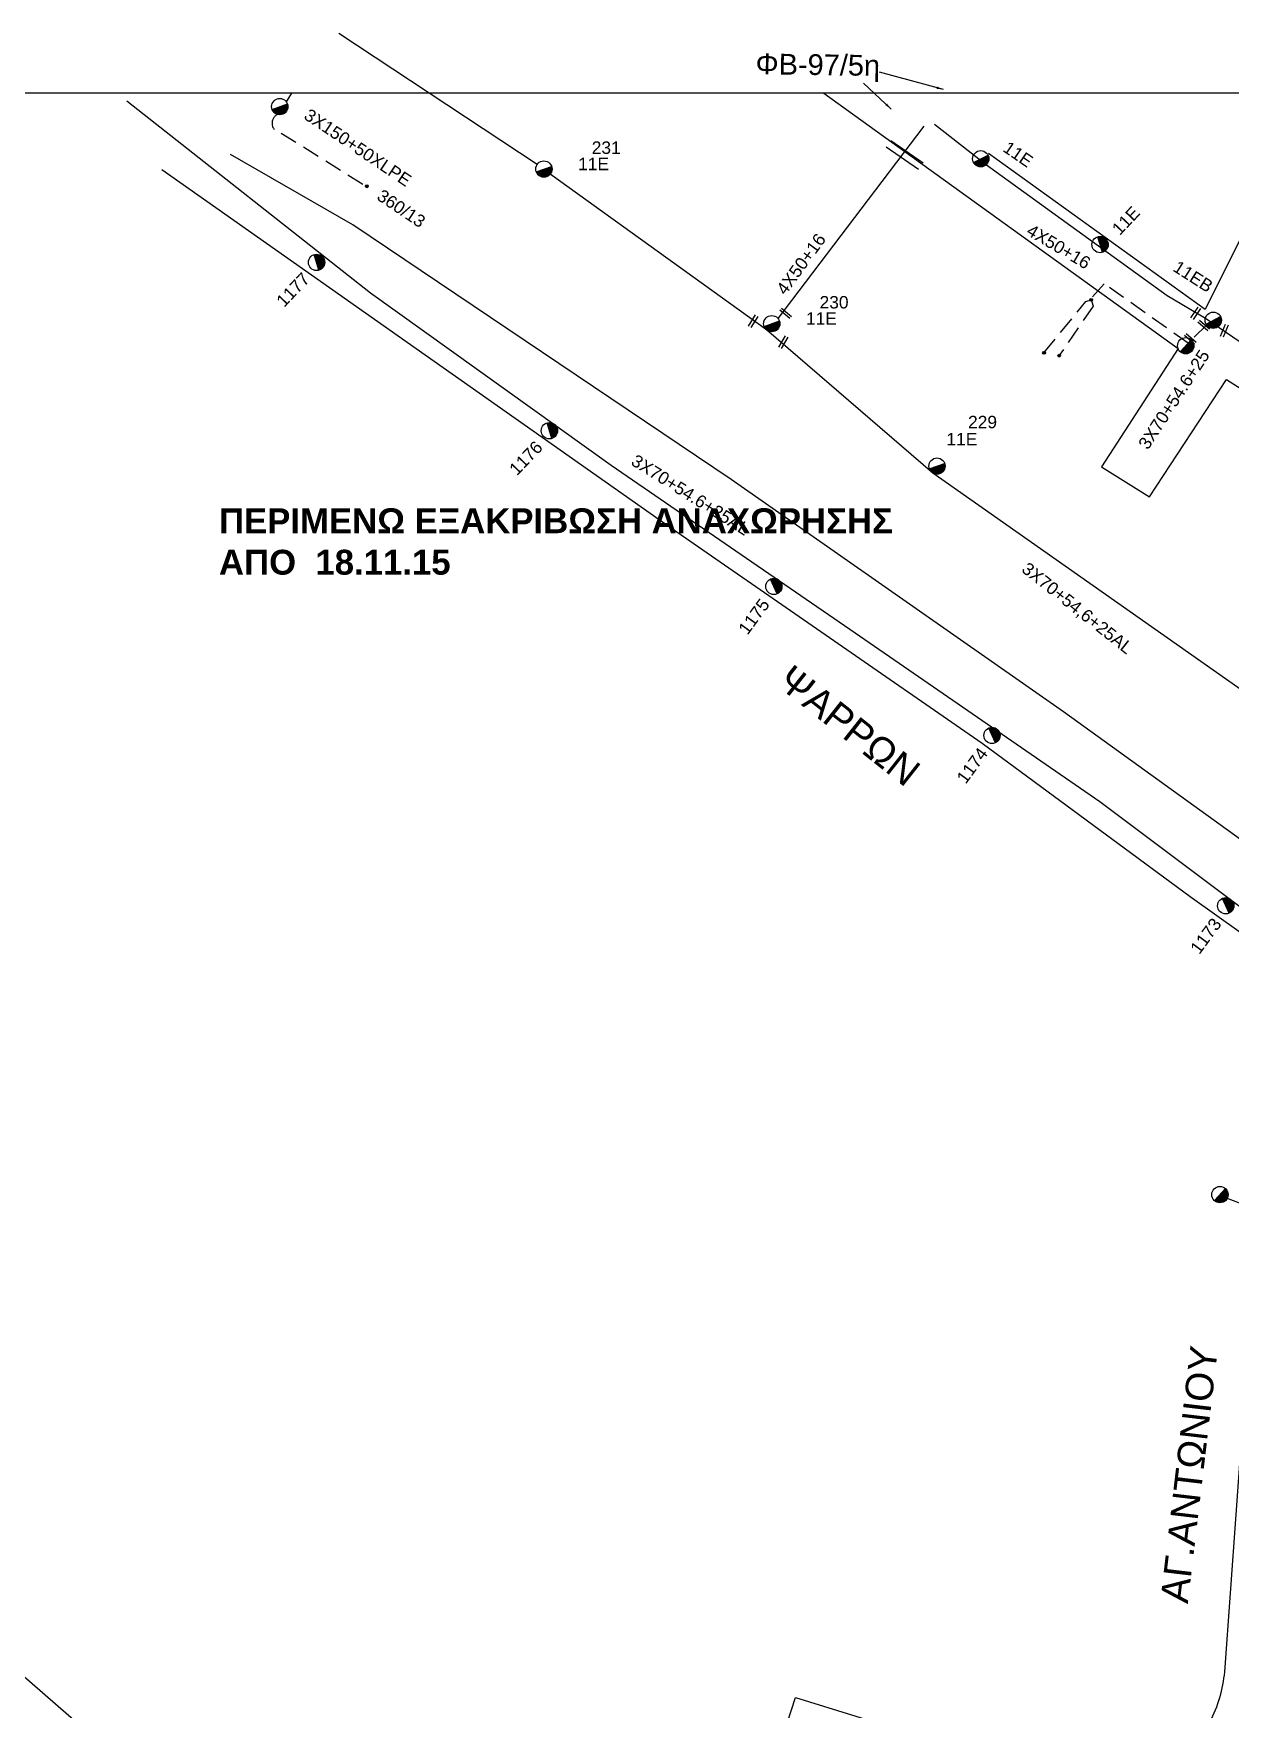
# Model space of a CAD drawing. Header units: millimetres. Extents: x 6950 to 9601, y 853 to 1951.
# Drawn here: x 7651.9 to 7825.3, y 1680.1 to 1922.7 of the extents above; entities that cross this region are included whole.
import ezdxf

# ---------------------------------------------------------------- set-up
doc = ezdxf.new("R2010")
doc.units = ezdxf.units.MM
doc.linetypes.add('DASHED', pattern=[19.05, 12.7, -6.35])
for name, color, linetype in [('Άγνωστα', 7, 'Continuous'), ('Επιγραφές - Σχήματα', 7, 'Continuous'), ('Καλώδια ΧΤ   3x150AL+50CU', 7, 'DASHED'), ('Μηχανική τομή', 7, 'Continuous'), ('Στύλος ΦΜ', 7, 'Continuous'), ('Στύλος ΦΜ @ 1', 7, 'Continuous'), ('Συνδέσεις', 7, 'Continuous'), ('Συνεστραμμένα ΧΤ   3x70+54.6+25 AL', 7, 'SYN_LINE'), ('Τομή', 7, 'Continuous'), ('Υπόβαθρο ΔΕΗ', 7, 'Continuous'), ('Υπόγεια καλώδια Παροχών ΧΤ   4x50AL', 7, 'DASHED')]:
    doc.layers.add(name, color=color, linetype=linetype)
doc.styles.add('arial', font='ARIAL.TTF')
doc.styles.get("Standard").update_dxf_attribs({"font": 'ARIAL.TTF'})
doc.linetypes.add('SYN_LINE', pattern='A,0.5,-0.0001,["/\\/\\/\\/",Standard,S=0.1,R=0,X=0,Y=-0.05],-0.25', length=0.7501)
doc.dimstyles.new('ISO-25', dxfattribs={"dimtxt": 2.5, "dimasz": 2.5, "dimexe": 1.25, "dimexo": 0.625, "dimtad": 1, "dimtxsty": 'Standard', "dimcen": 2.5, "dimadec": 0, "dimazin": 0, "dimtfac": 1, "dimtmove": 0, "dimatfit": 3, "dimfxl": 1, "dimarcsym": 0})

# ---------------------------------------------------------------- blocks, each defined once
blk = doc.blocks.new('ΤΟΜΗ')
at = {"layer": 'Τομή', "ltscale": 40}
for p, q in [((-5.68, 0), (5.68, 0)), ((5.68, -2.33), (-5.68, -2.33))]:
    blk.add_line(p, q, dxfattribs=at)
blk = doc.blocks.new('ΜΗΧΑΝΙΚΗ ΤΟΜΗ')
at = {"layer": 'Μηχανική τομή', "ltscale": 40}
for p, q in [((-1.89, 0.78), (1.89, 0.78)), ((1.89, 0), (-1.89, 0))]:
    blk.add_line(p, q, dxfattribs=at)
blk = doc.blocks.new('ΥΠΑΡΧΩΝ ΤΣΙΜΕΝΤΕΝΙΟΣ ΣΤΥΛΟΣ')
at = {"layer": 'Στύλος ΦΜ'}
blk.add_hatch(color=7, dxfattribs=at).paths.add_polyline_path([(-1.29, -2.28, 0.574793), (2.62, 0, 0.268822), (1.3, 2.27)])
at = {"layer": 'Στύλος ΦΜ', "color": 7}
blk.add_line((-1.29, -2.28), (1.3, 2.27), dxfattribs=at)
blk.add_circle((0, 0), 2.62, dxfattribs=at)
at = {"layer": 'Στύλος ΦΜ', "flags": 4}
for tag, p in [('ΑΡΙΘΜΟΣ', (-4.68, 8.05)), ('ΤΥΠΟΣ', (-4.91, 3.03))]:
    blk.add_attdef(tag, p, '', height=4, dxfattribs=at)
blk = doc.blocks.new('_ΣΥΝΔΕΣΗ')
at = {"layer": 'Συνδέσεις', "linetype": 'SYN_LINE', "ltscale": 40}
blk.add_hatch(color=256, dxfattribs=at).paths.add_polyline_path([(0.5, -0.01, 1), (-0.5, -0.01, 1)])
at = {"layer": 'Συνδέσεις'}
blk.add_circle((0, -0.01), 0.5, dxfattribs=at)

msp = doc.modelspace()

# ---------------------------------------------------------------- linework, layer by layer
at = {"layer": 'Άγνωστα', "color": 133}
msp.add_lwpolyline([(7782.41, 1909.57), (7789.9, 1903.69), (7816.06, 1884.77), (7821.62, 1881.47), (7838.66, 1869.87), (7855.32, 1858.53), (7869.99, 1849.19), (7877.12, 1843.77), (7888.24, 1834.79)], dxfattribs=at)
at = {"layer": 'Άγνωστα', "color": 30}
msp.add_lwpolyline([(7759.75, 1881.42), (7780.91, 1909.28)], dxfattribs=at)
at = {"layer": 'Άγνωστα', "color": 133, "linetype": 'DASHED', "ltscale": 0.2}
for points in [[(7821.81, 1880.49), (7819.1, 1877.85), (7806.97, 1886.46), (7805.03, 1884.34)], [(7798.24, 1876.46), (7804.31, 1883.89), (7805.09, 1884.13)], [(7805.03, 1884.34), (7805.36, 1883.21), (7800.45, 1876.05)]]:
    msp.add_lwpolyline(points, dxfattribs=at)
at = {"layer": 'Επιγραφές - Σχήματα'}
msp.add_lwpolyline([(6992.76, 898.14), (9488.75, 898.14), (9488.75, 1914.05), (6992.76, 1914.05)], close=True, dxfattribs=at)
at = {"layer": 'Καλώδια ΧΤ   3x150AL+50CU', "color": 30, "ltscale": 0.2}
msp.add_lwpolyline([(7687.26, 1910.97, 0.758304), (7687.77, 1908.28), (7700.17, 1900.54)], format="xyb", dxfattribs=at)
at = {"layer": 'Συνεστραμμένα ΧΤ   3x70+54.6+25 AL', "color": 30, "linetype": 'SYN_LINE', "ltscale": 20}
msp.add_line((7724.85, 1903.71), (7696.12, 1922.68), dxfattribs=at)
at = {"layer": 'Συνεστραμμένα ΧΤ   3x70+54.6+25 AL', "ltscale": 20}
msp.add_lwpolyline([(7665.44, 1912.96), (7700.72, 1885.15), (7735.59, 1860.21), (7770.14, 1836.46), (7806.33, 1811.52), (7828.54, 1794.86), (7849, 1780.4), (7849.88, 1777.76)], dxfattribs=at)
at = {"layer": 'Συνεστραμμένα ΧΤ   3x70+54.6+25 AL', "color": 30, "linetype": 'SYN_LINE', "ltscale": 0.15}
msp.add_lwpolyline([(7688.55, 1912.79), (7689.34, 1914.05)], dxfattribs=at)
at = {"layer": 'Συνεστραμμένα ΧΤ   3x70+54.6+25 AL', "color": 30, "linetype": 'SYN_LINE', "ltscale": 20}
msp.add_lwpolyline([(7863.57, 1802.93), (7863.57, 1802.93), (7826.29, 1827.99), (7782.14, 1859.05), (7758.08, 1879.77), (7726.76, 1902.34)], dxfattribs=at)
at = {"layer": 'Συνεστραμμένα ΧΤ   3x70+54.6+25 AL', "linetype": 'SYN_LINE', "ltscale": 15}
msp.add_lwpolyline([(7824.63, 1754.16), (7835.79, 1749.89)], dxfattribs=at)
at = {"layer": 'Υπόβαθρο ΔΕΗ'}
for points in [[(7766.37, 1914.05), (7817.67, 1877.07)], [(7837.18, 1914.05), (7821.6, 1882.73), (7790.2, 1905.33)], [(7824.68, 1872.59), (7873.33, 1841.68), (7888.33, 1832.42), (7866.29, 1805.78), (7851.45, 1788.14), (7801.07, 1824.48), (7752.93, 1858.11), (7698.19, 1895), (7680.44, 1905.19)], [(7817.67, 1877.07), (7806.59, 1859.97), (7813.51, 1855.59), (7824.68, 1872.59)], [(7600.97, 1728.03), (7683.3, 1656.32)], [(7759.86, 1674.36), (7762.28, 1681.83), (7815.46, 1665.35)]]:
    msp.add_lwpolyline(points, dxfattribs=at)
msp.add_lwpolyline([(7822.29, 1678.32, 0.099785), (7824.41, 1685.53), (7826.89, 1719.67), (7828.36, 1737.93, -0.061091), (7830.9, 1750.36), (7832.56, 1757.07, -0.090235), (7836.41, 1765.61), (7840.46, 1772.41), (7845.07, 1779.44), (7819.4, 1797.71), (7789.27, 1819.91), (7743.84, 1851.38), (7715.14, 1871.52), (7670.49, 1902.94)], format="xyb", dxfattribs=at)

# ---------------------------------------------------------------- block references
at = {"layer": 'Μηχανική τομή'}
for p, xscale, yscale, zscale, rotation in [((7760.71, 1882.02), 0.5, 0.5, 0.5, 319.3462088853689), ((7820.37, 1882.08), 0.5, 0.5, 0.5, 56.60653944045285), ((7756.3, 1880.93), 0.4999999999999998, 0.4999999999999998, 0.4999999999999998, 58.43011625378528), ((7821.24, 1880.26), 0.5, 0.5, 0.5, 319.3462088853689), ((7824.54, 1879.6), 0.4999999999999999, 0.4999999999999999, 0.4999999999999999, 67.90566163844048), ((7760.67, 1877.9), 0.4999999999999999, 0.4999999999999999, 0.4999999999999999, 59.77784393876556), ((7819.31, 1878.34), 0.5, 0.5, 0.5, 319.3462088853689)]:
    msp.add_blockref('ΜΗΧΑΝΙΚΗ ΤΟΜΗ', p, dxfattribs=dict(at, xscale=xscale, yscale=yscale, zscale=zscale, rotation=rotation))
at = {"layer": 'Στύλος ΦΜ @ 1', "ltscale": 40}
for p, xscale, yscale, zscale, rotation in [((7687.59, 1912.1), 0.449999999999818, 0.449999999999818, 0.449999999999818, 319.2753092841897), ((7818.77, 1877.49), 0.4499999999998181, 0.4499999999998181, 0.4499999999998181, 347.4962981754869), ((7823.72, 1754.61), 0.4499999999998181, 0.4499999999998181, 0.4499999999998181, 347.4962981754869)]:
    msp.add_blockref('ΥΠΑΡΧΩΝ ΤΣΙΜΕΝΤΕΝΙΟΣ ΣΤΥΛΟΣ', p, dxfattribs=dict(at, xscale=xscale, yscale=yscale, zscale=zscale, rotation=rotation))
ref = msp.add_blockref('ΥΠΑΡΧΩΝ ΤΣΙΜΕΝΤΕΝΙΟΣ ΣΤΥΛΟΣ', (7725.83, 1903.06), dxfattribs=dict(at, xscale=0.449999999999818, yscale=0.449999999999818, zscale=0.449999999999818, rotation=319.2753092841897))
ref.add_attrib('ΤΥΠΟΣ', '11Ε', (7730.79, 1902.9), dxfattribs={"layer": 'Στύλος ΦΜ', "height": 1.8, "flags": 4})
ref.add_attrib('ΑΡΙΘΜΟΣ', '231', (7732.76, 1905.26), dxfattribs={"layer": 'Στύλος ΦΜ', "height": 1.8, "flags": 4})
ref = msp.add_blockref('ΥΠΑΡΧΩΝ ΤΣΙΜΕΝΤΕΝΙΟΣ ΣΤΥΛΟΣ', (7789.09, 1904.55), dxfattribs=dict(at, xscale=0.449999999999818, yscale=0.449999999999818, zscale=0.449999999999818, rotation=325.5363862754995))
ref.add_attrib('ΤΥΠΟΣ', '11E', (7792.15, 1905.73), dxfattribs={"layer": 'Στύλος ΦΜ', "height": 1.8, "rotation": 325.5364, "flags": 4})
ref = msp.add_blockref('ΥΠΑΡΧΩΝ ΤΣΙΜΕΝΤΕΝΙΟΣ ΣΤΥΛΟΣ', (7806.36, 1892.13), dxfattribs=dict(at, xscale=0.4499999999998181, yscale=0.4499999999998181, zscale=0.4499999999998181, rotation=46.34475327649734))
ref.add_attrib('ΤΥΠΟΣ', '11E', (7809.21, 1893.36), dxfattribs={"layer": 'Στύλος ΦΜ', "height": 1.8, "rotation": 46.3448, "flags": 4})
ref = msp.add_blockref('ΥΠΑΡΧΩΝ ΤΣΙΜΕΝΤΕΝΙΟΣ ΣΤΥΛΟΣ', (7692.91, 1889.55), dxfattribs=dict(at, xscale=0.4499999999998181, yscale=0.4499999999998181, zscale=0.4499999999998181, rotation=46.34475327649734))
ref.add_attrib('ΤΥΠΟΣ', '1177', (7688.22, 1882.95), dxfattribs={"layer": 'Στύλος ΦΜ', "height": 1.8, "rotation": 46.3448, "flags": 4})
ref = msp.add_blockref('ΥΠΑΡΧΩΝ ΤΣΙΜΕΝΤΕΝΙΟΣ ΣΤΥΛΟΣ', (7822.76, 1881.18), dxfattribs=dict(at, xscale=0.4499999999998181, yscale=0.4499999999998181, zscale=0.4499999999998181, rotation=327.4516695400737))
ref.add_attrib('ΤΥΠΟΣ', '11EB', (7816.77, 1888.41), dxfattribs={"layer": 'Στύλος ΦΜ', "height": 1.8, "rotation": 327.4517, "flags": 4})
ref = msp.add_blockref('ΥΠΑΡΧΩΝ ΤΣΙΜΕΝΤΕΝΙΟΣ ΣΤΥΛΟΣ', (7758.83, 1880.68), dxfattribs=dict(at, xscale=0.449999999999818, yscale=0.449999999999818, zscale=0.449999999999818, rotation=319.2753092841897))
ref.add_attrib('ΤΥΠΟΣ', '11Ε', (7763.78, 1880.52), dxfattribs={"layer": 'Στύλος ΦΜ', "height": 1.8, "flags": 4})
ref.add_attrib('ΑΡΙΘΜΟΣ', '230', (7765.75, 1882.88), dxfattribs={"layer": 'Στύλος ΦΜ', "height": 1.8, "flags": 4})
ref = msp.add_blockref('ΥΠΑΡΧΩΝ ΤΣΙΜΕΝΤΕΝΙΟΣ ΣΤΥΛΟΣ', (7726.63, 1865.18), dxfattribs=dict(at, xscale=0.4499999999998181, yscale=0.4499999999998181, zscale=0.4499999999998181, rotation=46.34475327649734))
ref.add_attrib('ΤΥΠΟΣ', '1176', (7721.94, 1858.59), dxfattribs={"layer": 'Στύλος ΦΜ', "height": 1.8, "rotation": 46.3448, "flags": 4})
ref = msp.add_blockref('ΥΠΑΡΧΩΝ ΤΣΙΜΕΝΤΕΝΙΟΣ ΣΤΥΛΟΣ', (7782.75, 1860.06), dxfattribs=dict(at, xscale=0.449999999999818, yscale=0.449999999999818, zscale=0.449999999999818, rotation=319.2753092841897))
ref.add_attrib('ΤΥΠΟΣ', '11Ε', (7784.12, 1863.07), dxfattribs={"layer": 'Στύλος ΦΜ', "height": 1.8, "flags": 4})
ref.add_attrib('ΑΡΙΘΜΟΣ', '229', (7787.25, 1865.54), dxfattribs={"layer": 'Στύλος ΦΜ', "height": 1.8, "flags": 4})
ref = msp.add_blockref('ΥΠΑΡΧΩΝ ΤΣΙΜΕΝΤΕΝΙΟΣ ΣΤΥΛΟΣ', (7759.13, 1842.64), dxfattribs=dict(at, xscale=0.4499999999998179, yscale=0.4499999999998179, zscale=0.4499999999998179, rotation=53.62267633513821))
ref.add_attrib('ΤΥΠΟΣ', '1175', (7755.31, 1835.51), dxfattribs={"layer": 'Στύλος ΦΜ', "height": 1.8, "rotation": 53.6227, "flags": 4})
ref = msp.add_blockref('ΥΠΑΡΧΩΝ ΤΣΙΜΕΝΤΕΝΙΟΣ ΣΤΥΛΟΣ', (7790.72, 1821.07), dxfattribs=dict(at, xscale=0.4499999999998179, yscale=0.4499999999998179, zscale=0.4499999999998179, rotation=53.62267633513821))
ref.add_attrib('ΤΥΠΟΣ', '1174', (7786.91, 1813.94), dxfattribs={"layer": 'Στύλος ΦΜ', "height": 1.8, "rotation": 53.6227, "flags": 4})
ref = msp.add_blockref('ΥΠΑΡΧΩΝ ΤΣΙΜΕΝΤΕΝΙΟΣ ΣΤΥΛΟΣ', (7824.56, 1796.41), dxfattribs=dict(at, xscale=0.4499999999998179, yscale=0.4499999999998179, zscale=0.4499999999998179, rotation=53.62267633513821))
ref.add_attrib('ΤΥΠΟΣ', '1173', (7820.74, 1789.27), dxfattribs={"layer": 'Στύλος ΦΜ', "height": 1.8, "rotation": 53.6227, "flags": 4})
at = {"layer": 'Συνδέσεις', "xscale": 0.4, "yscale": 0.4, "zscale": 0.25}
for p in [(7700.21, 1900.57), (7805.09, 1884.13), (7805.09, 1884.13), (7798.25, 1876.46), (7798.25, 1876.46), (7800.45, 1876.05), (7800.45, 1876.05)]:
    msp.add_blockref('_ΣΥΝΔΕΣΗ', p, dxfattribs=at)
at = {"layer": 'Τομή', "xscale": 0.4999999999999996, "yscale": 0.4999999999999996, "zscale": 0.4999999999999996, "rotation": 145.6601412001535}
msp.add_blockref('ΤΟΜΗ', (7777.74, 1904.62), dxfattribs=at)

# ---------------------------------------------------------------- texts
at = {"ltscale": 40, "width": 94.4586, "attachment_point": 1, "style": 'arial'}
for s, insert, char_height, rotation in [('ΦΒ-97/5η', (7756.51, 1919.8), 3, 359.1724), ('ΑΓ.ΑΝΤΩΝΙΟΥ', (7815.09, 1695.78), 4, 83.2605)]:
    msp.add_mtext(s, dxfattribs=dict(at, insert=insert, char_height=char_height, rotation=rotation))
at = {"color": 1, "ltscale": 30, "insert": (7678.78, 1853.95), "char_height": 3.6, "width": 121.2945, "attachment_point": 1}
msp.add_mtext('{\\fArial|b1|i0|c161|p34;ΠΕΡΙΜΕΝΩ ΕΞΑΚΡΙΒΩΣΗ ΑΝΑΧΩΡΗΣΗΣ\\PΑΠΟ  18.11.15}', dxfattribs=at)
at = {"layer": 'Άγνωστα', "ltscale": 40, "char_height": 1.8, "width": 34.5395, "attachment_point": 1, "style": 'arial'}
for s, insert, rotation in [('3X150+50XLPE', (7691.94, 1911.93), 326.1462), ('360/13', (7702.5, 1900.25), 326.1462), ('4X50+16', (7796.48, 1895.2), 329.3243), ('4X50+16', (7759.35, 1885.75), 53.9443), ('3X70+54.6+25', (7811.78, 1863.3), 56.78)]:
    msp.add_mtext(s, dxfattribs=dict(at, insert=insert, rotation=rotation))
at = {"layer": 'Συνεστραμμένα ΧΤ   3x70+54.6+25 AL', "ltscale": 20, "insert": (7739.26, 1861.87), "char_height": 1.8, "width": 34.5395, "attachment_point": 1, "rotation": 327.8892, "style": 'arial'}
msp.add_mtext('3X70+54.6+25AL', dxfattribs=at)
at = {"layer": 'Υπόγεια καλώδια Παροχών ΧΤ   4x50AL', "ltscale": 0.2, "width": 34.5395, "attachment_point": 1, "rotation": 321.6307, "style": 'arial'}
for s, insert, char_height in [('3X70+54,6+25AL', (7795.98, 1846.29), 1.8), ('ΨΑΡΡΩΝ', (7761.84, 1831.54), 4)]:
    msp.add_mtext(s, dxfattribs=dict(at, insert=insert, char_height=char_height))

# ---------------------------------------------------------------- leaders
at = {"layer": 'Επιγραφές - Σχήματα', "ltscale": 40}
for points in [[(7783.7, 1914.57), (7774.45, 1917.11)], [(7776.12, 1911.75), (7772.1, 1915.5)]]:
    msp.add_leader(points, dimstyle='ISO-25', override={"dimasz": 1, "dimtad": 0}, dxfattribs=at)

doc.saveas('drawing.dxf')
